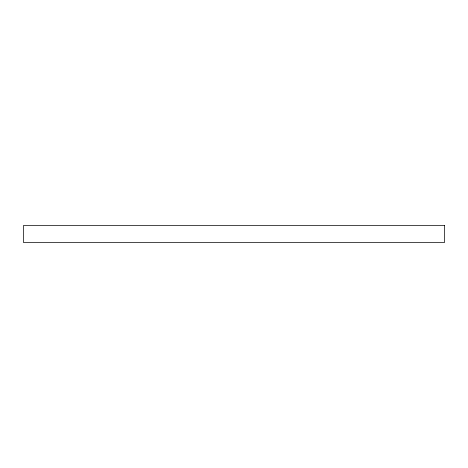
<?xml version="1.0" encoding="UTF-8"?>
<svg xmlns="http://www.w3.org/2000/svg" width="468" height="468" viewBox="0 0 468 468"><rect width="100%" height="100%" fill="white"/><g stroke="black" fill="none" stroke-linecap="round" stroke-linejoin="round"><path stroke-width="0.7" d="M444.6 225.576L23.4 225.576L23.4 242.424L444.6 242.424L444.6 225.576"/></g></svg>
